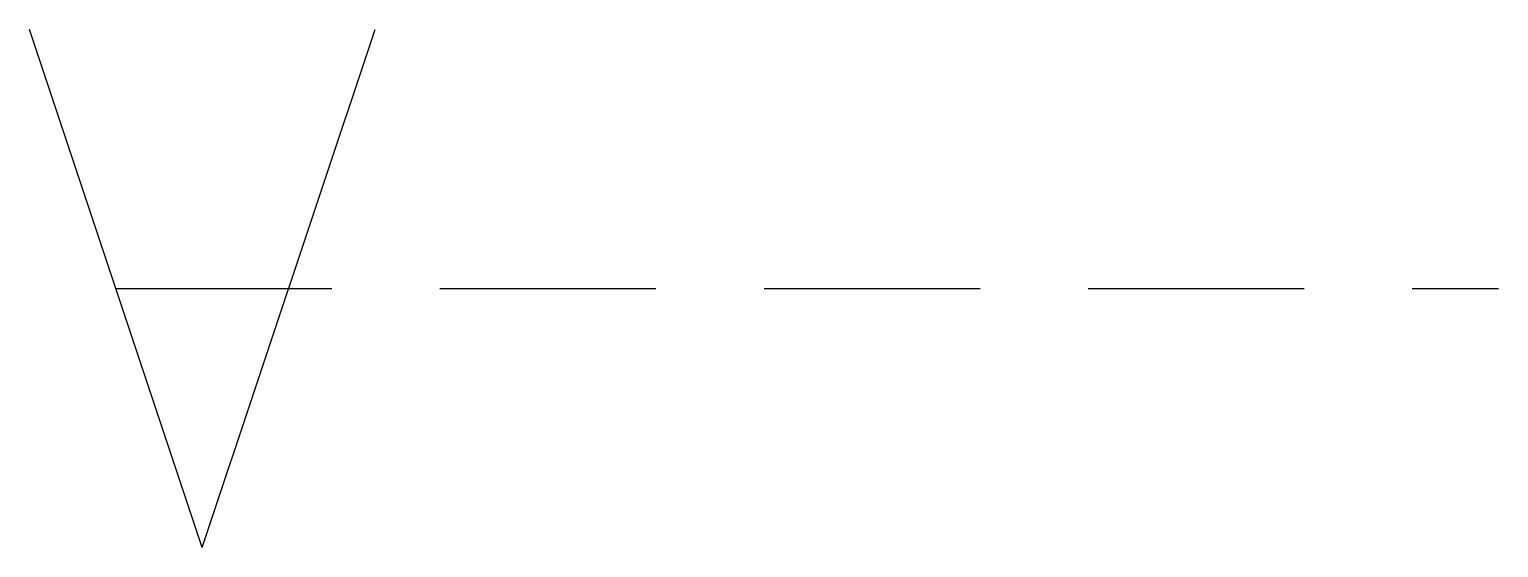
# Model space of a CAD drawing. Extents: x 361.5 to 370, y 1618.5 to 1621.5.
import ezdxf

# ---------------------------------------------------------------- set-up
doc = ezdxf.new("R2010")
doc.units = 0
doc.header["$LTSCALE"] = 10
doc.header["$MEASUREMENT"] = 0
doc.linetypes.add('DASHEDX2', pattern=[1.5, 1, -0.5])
doc.layers.get('0').update_dxf_attribs({"linetype": 'CONTINUOUS'})

msp = doc.modelspace()

# ---------------------------------------------------------------- linework, layer by layer
for points in [[(362.5, 1618.5), (361.5, 1621.5)], [(362.5, 1618.5), (363.5, 1621.5)]]:
    msp.add_lwpolyline(points)
at = {"linetype": 'DASHEDX2', "ltscale": 0.125}
msp.add_lwpolyline([(362, 1620), (370, 1620)], dxfattribs=at)

doc.saveas('drawing.dxf')
